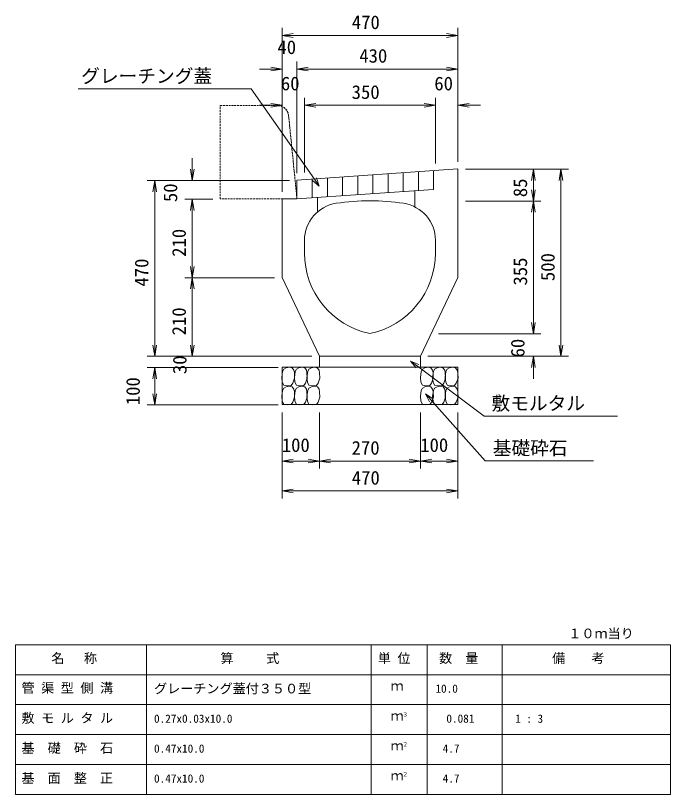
# Model space of a CAD drawing. Units: millimetres on the paper. Extents: x 0 to 841, y 0 to 594.
# Drawn here: x 230.5 to 318, y 172.3 to 276.4 of the extents above; entities that cross this region are included whole.
import ezdxf
from ezdxf.enums import TextEntityAlignment as Align

# ---------------------------------------------------------------- set-up
doc = ezdxf.new("R2010")
doc.units = ezdxf.units.MM
doc.linetypes.add('USER1', pattern=[0.375, 0.25, -0.125])
for name, color, linetype, lineweight in [('D-MTR-FRAM（材料表図枠）', 2, 'Continuous', 18), ('D-STR-DIM（寸法）', 7, 'Continuous', 18), ('D-STR-HTXT（旗揚げ）', 7, 'Continuous', 18), ('D-STR-STRn（構造物）', 7, 'Continuous', 18), ('D-STR（構造物外形線）', 1, 'Continuous', 18)]:
    doc.layers.add(name, color=color, linetype=linetype, lineweight=lineweight)
doc.layers.add('D-MTR-TXT(文字列）', color=7, linetype='Continuous')
doc.layers.add('D-STR-TXT（文字）', color=7, linetype='Continuous')
doc.styles.add('ＭＳ ゴシック', font='')
doc.styles.get('ＭＳ ゴシック').set_extended_font_data('MS Gothic')

msp = doc.modelspace()

# ---------------------------------------------------------------- linework, layer by layer
at = {"layer": 'D-MTR-FRAM（材料表図枠）'}
for p, q in [((230.5, 192.254), (230.5, 172.254)), ((318, 192.254), (230.5, 192.254)), ((248, 192.254), (248, 172.254)), ((278, 192.254), (278, 172.254)), ((285.5, 192.254), (285.5, 172.254)), ((295.5, 192.254), (295.5, 172.254)), ((318, 172.254), (318, 192.254)), ((230.5, 188.254), (318, 188.254)), ((230.5, 184.254), (318, 184.254)), ((230.5, 180.254), (318, 180.254)), ((230.5, 176.254), (318, 176.254)), ((230.5, 172.254), (318, 172.254))]:
    msp.add_line(p, q, dxfattribs=at)
at = {"layer": 'D-STR-DIM（寸法）'}
for p, q in [((266.101, 252.82), (266.101, 274.708)), ((266.101, 273.708), (267.601, 273.958)), ((288.101, 273.958), (289.601, 273.708)), ((289.601, 256.82), (289.601, 274.708)), ((267.601, 273.458), (266.101, 273.708)), ((266.101, 273.708), (267.601, 273.708)), ((288.101, 273.708), (267.601, 273.708)), ((289.601, 273.708), (288.101, 273.458)), ((289.601, 273.708), (288.101, 273.708)), ((266.101, 252.82), (266.101, 270.225)), ((268.101, 255.32), (268.101, 270.225)), ((268.101, 255.32), (268.101, 270.225)), ((289.601, 256.82), (289.601, 270.225)), ((264.601, 269.225), (263.101, 269.225)), ((264.601, 269.475), (266.101, 269.225)), ((266.101, 269.225), (264.601, 268.975)), ((266.101, 269.225), (264.601, 269.225)), ((268.101, 269.225), (269.601, 269.475)), ((268.101, 269.225), (269.601, 269.475)), ((269.601, 268.975), (268.101, 269.225)), ((268.101, 269.225), (269.601, 269.225)), ((269.601, 268.975), (268.101, 269.225)), ((268.101, 269.225), (269.601, 269.225)), ((288.101, 269.225), (269.601, 269.225)), ((269.601, 269.225), (271.101, 269.225)), ((288.101, 269.475), (289.601, 269.225)), ((289.601, 269.225), (288.101, 268.975)), ((289.601, 269.225), (288.101, 269.225)), ((264.601, 264.625), (266.101, 264.375)), ((266.101, 252.82), (266.101, 265.375)), ((269.101, 255.39), (269.101, 265.375)), ((269.101, 255.39), (269.101, 265.375)), ((269.101, 264.375), (270.601, 264.625)), ((269.101, 264.375), (270.601, 264.625)), ((285.101, 264.625), (286.601, 264.375)), ((285.101, 264.625), (286.601, 264.375)), ((286.601, 256.611), (286.601, 265.375)), ((286.601, 256.611), (286.601, 265.375)), ((289.601, 256.82), (289.601, 265.375)), ((289.601, 264.375), (291.101, 264.625)), ((264.601, 264.375), (263.101, 264.375)), ((266.101, 264.375), (264.601, 264.125)), ((266.101, 264.375), (264.601, 264.375)), ((270.601, 264.125), (269.101, 264.375)), ((269.101, 264.375), (270.601, 264.375)), ((270.601, 264.125), (269.101, 264.375)), ((269.101, 264.375), (270.601, 264.375)), ((270.601, 264.375), (272.101, 264.375)), ((270.601, 264.375), (285.101, 264.375)), ((285.101, 264.375), (283.601, 264.375)), ((286.601, 264.375), (285.101, 264.125)), ((286.601, 264.375), (285.101, 264.375)), ((286.601, 264.375), (285.101, 264.125)), ((286.601, 264.375), (285.101, 264.375)), ((291.101, 264.125), (289.601, 264.375)), ((289.601, 264.375), (291.101, 264.375)), ((291.101, 264.375), (292.601, 264.375)), ((254.101, 255.82), (254.101, 257.32)), ((254.101, 254.32), (253.851, 255.82)), ((254.351, 255.82), (254.101, 254.32)), ((254.101, 254.32), (254.101, 255.82)), ((290.601, 255.82), (300.697, 255.82)), ((290.601, 255.82), (304.379, 255.82)), ((299.447, 254.32), (299.697, 255.82)), ((299.697, 255.82), (299.947, 254.32)), ((299.697, 255.82), (299.697, 254.32)), ((303.129, 254.32), (303.379, 255.82)), ((303.379, 255.82), (303.629, 254.32)), ((303.379, 255.82), (303.379, 254.32)), ((267.101, 254.32), (248.101, 254.32)), ((248.851, 252.82), (249.101, 254.32)), ((249.101, 254.32), (249.351, 252.82)), ((249.101, 254.32), (249.101, 252.82)), ((267.101, 254.32), (253.101, 254.32)), ((270.194, 254.33), (271.086, 253.581)), ((271.086, 253.581), (270.441, 254.503)), ((271.086, 253.581), (270.688, 254.675)), ((299.697, 254.32), (299.697, 253.07)), ((303.379, 254.32), (303.379, 232.32)), ((299.697, 251.57), (299.447, 253.07)), ((299.947, 253.07), (299.697, 251.57)), ((299.697, 251.57), (299.697, 253.07)), ((249.101, 252.82), (249.101, 232.32)), ((256.851, 251.82), (253.101, 251.82)), ((256.851, 251.82), (253.101, 251.82)), ((253.851, 250.32), (254.101, 251.82)), ((253.851, 250.32), (254.101, 251.82)), ((254.101, 251.82), (254.351, 250.32)), ((254.101, 251.82), (254.101, 250.32)), ((254.101, 251.82), (254.351, 250.32)), ((254.101, 251.82), (254.101, 250.32)), ((290.601, 251.57), (300.697, 251.57)), ((290.774, 251.57), (300.697, 251.57)), ((299.447, 250.07), (299.697, 251.57)), ((299.697, 251.57), (299.947, 250.07)), ((299.697, 251.57), (299.697, 250.07)), ((254.101, 250.32), (254.101, 248.82)), ((254.101, 250.32), (254.101, 242.82)), ((299.697, 235.32), (299.697, 250.07)), ((254.101, 241.32), (253.851, 242.82)), ((254.351, 242.82), (254.101, 241.32)), ((254.101, 241.32), (254.101, 242.82)), ((265.101, 241.32), (253.101, 241.32)), ((265.101, 241.32), (253.101, 241.32)), ((253.851, 239.82), (254.101, 241.32)), ((254.101, 241.32), (254.351, 239.82)), ((254.101, 241.32), (254.101, 239.82)), ((254.101, 239.82), (254.101, 232.32)), ((299.697, 235.32), (299.697, 236.82)), ((299.697, 233.82), (299.447, 235.32)), ((299.697, 233.82), (299.447, 235.32)), ((299.947, 235.32), (299.697, 233.82)), ((299.697, 233.82), (299.697, 235.32)), ((299.947, 235.32), (299.697, 233.82)), ((299.697, 233.82), (299.697, 235.32)), ((249.101, 232.32), (249.101, 233.82)), ((287.03, 233.82), (300.697, 233.82)), ((287.03, 233.82), (300.697, 233.82)), ((249.101, 230.82), (248.851, 232.32)), ((249.101, 230.82), (248.851, 232.32)), ((249.351, 232.32), (249.101, 230.82)), ((249.101, 230.82), (249.101, 232.32)), ((249.351, 232.32), (249.101, 230.82)), ((249.101, 230.82), (249.101, 232.32)), ((254.101, 230.82), (253.851, 232.32)), ((254.351, 232.32), (254.101, 230.82)), ((254.101, 230.82), (254.101, 232.32)), ((303.379, 230.82), (303.129, 232.32)), ((303.629, 232.32), (303.379, 230.82)), ((303.379, 230.82), (303.379, 232.32)), ((270.101, 230.82), (248.101, 230.82)), ((265.601, 230.82), (248.101, 230.82)), ((270.101, 230.82), (253.101, 230.82)), ((284.006, 229.263), (283.287, 230.179)), ((283.287, 230.179), (284.368, 229.745)), ((283.287, 230.179), (284.187, 229.504)), ((285.601, 230.82), (300.697, 230.82)), ((285.601, 230.82), (304.379, 230.82)), ((299.447, 229.32), (299.697, 230.82)), ((299.697, 230.82), (299.947, 229.32)), ((299.697, 230.82), (299.697, 229.32)), ((265.101, 229.32), (248.101, 229.32)), ((265.601, 229.32), (248.101, 229.32)), ((248.851, 227.82), (249.101, 229.32)), ((248.851, 227.82), (249.101, 229.32)), ((249.101, 229.32), (249.351, 227.82)), ((249.101, 229.32), (249.101, 227.82)), ((249.101, 229.32), (249.351, 227.82)), ((249.101, 229.32), (249.101, 227.82)), ((299.697, 229.32), (299.697, 227.82)), ((249.101, 227.82), (249.101, 226.32)), ((249.101, 225.82), (249.101, 227.82)), ((249.101, 224.32), (248.851, 225.82)), ((249.351, 225.82), (249.101, 224.32)), ((249.101, 224.32), (249.101, 225.82)), ((285.798, 224.748), (285.273, 225.788)), ((285.273, 225.788), (286.247, 225.149)), ((285.273, 225.788), (286.022, 224.948)), ((265.601, 224.32), (248.101, 224.32)), ((266.101, 223.32), (266.101, 211.82)), ((266.101, 223.32), (266.101, 215.82)), ((271.101, 223.32), (271.101, 215.82)), ((271.101, 223.32), (271.101, 215.82)), ((284.601, 223.32), (284.601, 215.82)), ((284.601, 223.32), (284.601, 215.82)), ((289.601, 223.32), (289.601, 215.82)), ((289.601, 223.32), (289.601, 211.82)), ((266.101, 216.82), (267.601, 217.07)), ((267.601, 216.57), (266.101, 216.82)), ((266.101, 216.82), (267.601, 216.82)), ((267.601, 216.82), (269.601, 216.82)), ((269.601, 217.07), (271.101, 216.82)), ((271.101, 216.82), (269.601, 216.57)), ((271.101, 216.82), (269.601, 216.82)), ((271.101, 216.82), (272.601, 217.07)), ((272.601, 216.57), (271.101, 216.82)), ((271.101, 216.82), (272.601, 216.82)), ((272.601, 216.82), (283.101, 216.82)), ((283.101, 217.07), (284.601, 216.82)), ((284.601, 216.82), (283.101, 216.57)), ((284.601, 216.82), (283.101, 216.82)), ((284.601, 216.82), (286.101, 217.07)), ((286.101, 216.57), (284.601, 216.82)), ((284.601, 216.82), (286.101, 216.82)), ((288.101, 216.82), (286.101, 216.82)), ((288.101, 217.07), (289.601, 216.82)), ((289.601, 216.82), (288.101, 216.57)), ((289.601, 216.82), (288.101, 216.82)), ((266.101, 212.82), (267.601, 213.07)), ((267.601, 212.57), (266.101, 212.82)), ((266.101, 212.82), (267.601, 212.82)), ((288.101, 212.82), (267.601, 212.82)), ((288.101, 213.07), (289.601, 212.82)), ((289.601, 212.82), (288.101, 212.57)), ((289.601, 212.82), (288.101, 212.82))]:
    msp.add_line(p, q, dxfattribs=at)
at = {"layer": 'D-STR-HTXT（旗揚げ）'}
for p, q in [((261.991, 266.577), (238.868, 266.577)), ((270.441, 254.503), (261.991, 266.577)), ((284.187, 229.504), (293.092, 222.823)), ((286.022, 224.948), (293.26, 216.845)), ((293.092, 222.823), (310.948, 222.823)), ((293.26, 216.845), (307.734, 216.845))]:
    msp.add_line(p, q, dxfattribs=at)
at = {"layer": 'D-STR-STRn（構造物）', "linetype": 'USER1'}
for p, q in [((257.851, 251.861), (257.851, 264.361)), ((257.851, 264.361), (265.493, 264.361)), ((266.986, 263.011), (268.101, 251.861)), ((266.986, 262.969), (268.101, 251.82)), ((268.101, 251.861), (257.851, 251.861))]:
    msp.add_line(p, q, dxfattribs=at)
at = {"layer": 'D-STR-STRn（構造物）'}
for p, q in [((271.101, 230.861), (271.101, 229.361)), ((284.601, 230.861), (284.601, 229.361)), ((266.101, 229.361), (289.601, 229.361)), ((266.101, 224.361), (266.101, 229.361)), ((266.172, 228.797), (266.337, 229.094)), ((266.337, 229.094), (266.667, 229.292)), ((266.667, 229.292), (267.096, 229.358)), ((267.096, 229.358), (267.458, 229.259)), ((267.458, 229.259), (267.689, 228.962)), ((267.852, 228.797), (268.017, 229.094)), ((268.017, 229.094), (268.347, 229.292)), ((268.347, 229.292), (268.776, 229.358)), ((268.776, 229.358), (269.139, 229.259)), ((269.139, 229.259), (269.369, 228.962)), ((269.533, 228.797), (269.697, 229.094)), ((269.697, 229.094), (270.027, 229.292)), ((270.027, 229.292), (270.456, 229.358)), ((270.456, 229.358), (270.819, 229.259)), ((270.819, 229.259), (271.05, 228.962)), ((284.702, 228.797), (284.867, 229.094)), ((284.867, 229.094), (285.197, 229.292)), ((285.197, 229.292), (285.626, 229.358)), ((285.626, 229.358), (285.989, 229.259)), ((285.989, 229.259), (286.219, 228.962)), ((286.325, 228.797), (286.49, 229.094)), ((286.49, 229.094), (286.819, 229.292)), ((286.819, 229.292), (287.248, 229.358)), ((287.248, 229.358), (287.611, 229.259)), ((287.611, 229.259), (287.842, 228.962)), ((288.005, 228.797), (288.17, 229.094)), ((288.17, 229.094), (288.499, 229.292)), ((288.499, 229.292), (288.928, 229.358)), ((288.928, 229.358), (289.291, 229.259)), ((289.291, 229.259), (289.522, 228.962)), ((289.601, 229.361), (289.601, 224.361)), ((266.073, 228.006), (266.172, 228.797)), ((267.689, 228.962), (267.755, 228.6)), ((267.753, 228.006), (267.852, 228.797)), ((267.755, 228.6), (267.788, 227.908)), ((269.369, 228.962), (269.435, 228.6)), ((269.434, 228.006), (269.533, 228.797)), ((269.435, 228.6), (269.468, 227.908)), ((271.05, 228.962), (271.115, 228.6)), ((271.115, 228.6), (271.148, 227.908)), ((284.603, 228.006), (284.702, 228.797)), ((286.219, 228.962), (286.285, 228.6)), ((286.226, 228.006), (286.325, 228.797)), ((286.285, 228.6), (286.318, 227.908)), ((287.842, 228.962), (287.908, 228.6)), ((287.906, 228.006), (288.005, 228.797)), ((287.908, 228.6), (287.941, 227.908)), ((289.522, 228.962), (289.588, 228.6)), ((289.588, 228.6), (289.621, 227.908)), ((266.139, 227.347), (266.073, 228.006)), ((266.337, 226.952), (266.139, 227.347)), ((267.557, 227.248), (267.326, 226.919)), ((267.788, 227.908), (267.557, 227.248)), ((267.819, 227.347), (267.753, 228.006)), ((268.017, 226.952), (267.819, 227.347)), ((269.237, 227.248), (269.007, 226.919)), ((269.468, 227.908), (269.237, 227.248)), ((269.5, 227.347), (269.434, 228.006)), ((269.697, 226.952), (269.5, 227.347)), ((270.918, 227.248), (270.687, 226.919)), ((271.148, 227.908), (270.918, 227.248)), ((284.669, 227.347), (284.603, 228.006)), ((284.867, 226.952), (284.669, 227.347)), ((286.087, 227.248), (285.857, 226.919)), ((286.318, 227.908), (286.087, 227.248)), ((286.292, 227.347), (286.226, 228.006)), ((286.49, 226.952), (286.292, 227.347)), ((287.71, 227.248), (287.479, 226.919)), ((287.941, 227.908), (287.71, 227.248)), ((287.972, 227.347), (287.906, 228.006)), ((288.17, 226.952), (287.972, 227.347)), ((289.39, 227.248), (289.159, 226.919)), ((289.621, 227.908), (289.39, 227.248)), ((266.076, 225.47), (266.175, 226.261)), ((266.175, 226.261), (266.34, 226.557)), ((266.799, 226.853), (266.337, 226.952)), ((266.34, 226.557), (266.67, 226.755)), ((266.67, 226.755), (267.099, 226.821)), ((267.326, 226.919), (266.799, 226.853)), ((267.099, 226.821), (267.461, 226.722)), ((267.461, 226.722), (267.692, 226.426)), ((267.692, 226.426), (267.758, 226.063)), ((267.756, 225.47), (267.855, 226.261)), ((267.758, 226.063), (267.791, 225.371)), ((267.855, 226.261), (268.02, 226.557)), ((268.479, 226.853), (268.017, 226.952)), ((268.02, 226.557), (268.35, 226.755)), ((268.35, 226.755), (268.779, 226.821)), ((269.007, 226.919), (268.479, 226.853)), ((268.779, 226.821), (269.142, 226.722)), ((269.142, 226.722), (269.372, 226.426)), ((269.372, 226.426), (269.438, 226.063)), ((269.437, 225.47), (269.536, 226.261)), ((269.438, 226.063), (269.471, 225.371)), ((269.536, 226.261), (269.7, 226.557)), ((270.159, 226.853), (269.697, 226.952)), ((269.7, 226.557), (270.03, 226.755)), ((270.03, 226.755), (270.459, 226.821)), ((270.687, 226.919), (270.159, 226.853)), ((270.459, 226.821), (270.822, 226.722)), ((270.822, 226.722), (271.053, 226.426)), ((271.053, 226.426), (271.118, 226.063)), ((271.118, 226.063), (271.151, 225.371)), ((284.606, 225.47), (284.705, 226.261)), ((284.705, 226.261), (284.87, 226.557)), ((285.329, 226.853), (284.867, 226.952)), ((284.87, 226.557), (285.2, 226.755)), ((285.2, 226.755), (285.629, 226.821)), ((285.857, 226.919), (285.329, 226.853)), ((285.629, 226.821), (285.992, 226.722)), ((285.992, 226.722), (286.222, 226.426)), ((286.222, 226.426), (286.288, 226.063)), ((286.229, 225.47), (286.328, 226.261)), ((286.288, 226.063), (286.321, 225.371)), ((286.328, 226.261), (286.492, 226.557)), ((286.951, 226.853), (286.49, 226.952)), ((286.492, 226.557), (286.822, 226.755)), ((286.822, 226.755), (287.251, 226.821)), ((287.479, 226.919), (286.951, 226.853)), ((287.251, 226.821), (287.614, 226.722)), ((287.614, 226.722), (287.845, 226.426)), ((287.845, 226.426), (287.911, 226.063)), ((287.909, 225.47), (288.008, 226.261)), ((287.911, 226.063), (287.944, 225.371)), ((288.008, 226.261), (288.173, 226.557)), ((288.631, 226.853), (288.17, 226.952)), ((288.173, 226.557), (288.502, 226.755)), ((288.502, 226.755), (288.931, 226.821)), ((289.159, 226.919), (288.631, 226.853)), ((288.931, 226.821), (289.294, 226.722)), ((289.294, 226.722), (289.525, 226.426)), ((289.525, 226.426), (289.591, 226.063)), ((289.591, 226.063), (289.624, 225.371)), ((266.142, 224.811), (266.076, 225.47)), ((267.791, 225.371), (267.56, 224.712)), ((267.822, 224.811), (267.756, 225.47)), ((269.471, 225.371), (269.24, 224.712)), ((269.503, 224.811), (269.437, 225.47)), ((271.151, 225.371), (270.921, 224.712)), ((284.672, 224.811), (284.606, 225.47)), ((286.321, 225.371), (286.09, 224.712)), ((286.295, 224.811), (286.229, 225.47)), ((287.944, 225.371), (287.713, 224.712)), ((287.975, 224.811), (287.909, 225.47)), ((289.624, 225.371), (289.393, 224.712)), ((289.601, 224.361), (266.101, 224.361)), ((266.34, 224.415), (266.142, 224.811)), ((266.802, 224.316), (266.34, 224.415)), ((267.329, 224.382), (266.802, 224.316)), ((267.56, 224.712), (267.329, 224.382)), ((268.02, 224.415), (267.822, 224.811)), ((268.482, 224.316), (268.02, 224.415)), ((269.01, 224.382), (268.482, 224.316)), ((269.24, 224.712), (269.01, 224.382)), ((269.7, 224.415), (269.503, 224.811)), ((270.162, 224.316), (269.7, 224.415)), ((270.69, 224.382), (270.162, 224.316)), ((270.921, 224.712), (270.69, 224.382)), ((284.87, 224.415), (284.672, 224.811)), ((285.332, 224.316), (284.87, 224.415)), ((285.86, 224.382), (285.332, 224.316)), ((286.09, 224.712), (285.86, 224.382)), ((286.492, 224.415), (286.295, 224.811)), ((286.954, 224.316), (286.492, 224.415)), ((287.482, 224.382), (286.954, 224.316)), ((287.713, 224.712), (287.482, 224.382)), ((288.173, 224.415), (287.975, 224.811)), ((288.634, 224.316), (288.173, 224.415)), ((289.162, 224.382), (288.634, 224.316)), ((289.393, 224.712), (289.162, 224.382))]:
    msp.add_line(p, q, dxfattribs=at)
at = {"layer": 'D-STR-STRn（構造物）', "linetype": 'USER1'}
for centre in [(265.493, 262.861), (265.493, 262.82)]:
    msp.add_arc(centre, 1.5, 5.71059, 90, dxfattribs=at)
at = {"layer": 'D-STR（構造物外形線）'}
for p, q in [((289.601, 255.861), (268.101, 254.361)), ((280.268, 255.21), (280.268, 252.71)), ((282.295, 255.352), (282.295, 252.852)), ((284.323, 255.493), (284.323, 252.993)), ((286.351, 255.635), (286.351, 253.135)), ((289.601, 241.361), (289.601, 255.861)), ((268.101, 254.361), (268.101, 251.861)), ((270.129, 254.503), (270.129, 252.003)), ((272.157, 254.644), (272.157, 252.144)), ((274.184, 254.786), (274.184, 252.286)), ((276.212, 254.927), (276.212, 252.427)), ((278.24, 255.069), (278.24, 252.569)), ((286.351, 253.135), (268.101, 251.861)), ((270.851, 252.053), (270.851, 250.128)), ((283.851, 252.96), (283.851, 250.794)), ((268.101, 251.861), (266.101, 251.861)), ((266.101, 251.861), (266.101, 241.361)), ((269.101, 244.629), (269.101, 246.328)), ((286.601, 246.328), (286.601, 244.629)), ((266.101, 241.361), (271.101, 230.861)), ((284.601, 230.861), (289.601, 241.361)), ((271.101, 230.861), (284.601, 230.861))]:
    msp.add_line(p, q, dxfattribs=at)
for centre, radius, start, end in [((274.101, 246.328), 5, 98.62693, 180), ((277.851, 221.611), 30, 81.37307, 98.62693), ((281.601, 246.328), 5, 0, 81.37307), ((280.101, 244.629), 11, 180, 258.19711), ((275.601, 244.629), 11, 281.80289, 0)]:
    msp.add_arc(centre, radius, start, end, dxfattribs=at)

# ---------------------------------------------------------------- texts
at = {"layer": 'D-MTR-TXT(文字列）', "style": 'ＭＳ ゴシック'}
for s, height, p in [('１０ｍ当り  ', 1.283, (304.355, 192.754)), ('名   称', 1.283, (235.27, 189.437)), ('算     式', 1.283, (257.875, 189.437)), ('単 位', 1.283, (278.907, 189.428)), ('数  量', 1.283, (287.089, 189.446)), ('備    考', 1.283, (302.202, 189.432)), ('管 渠 型 側 溝', 1.283, (231.291, 185.459)), ('グレーチング蓋付３５０型', 1.283, (249, 185.379)), ('ｍ', 1.283, (280.613, 185.748)), ('10.0    ', 1.1, (286.602, 185.516)), ('敷 モ ル タ ル', 1.283, (231.291, 181.45)), ('0.27x0.03x10.0', 1.1, (249, 181.504)), ('ｍ', 1.283, (280.613, 181.748)), (' ３', 0.5499, (281.75, 182.504)), ('0.081', 1.1, (288.063, 181.512)), (' 1 : 3', 1.1, (296.5, 181.504)), ('基\u3000礎\u3000砕\u3000石', 1.283, (231.291, 177.432)), ('ｍ', 1.283, (280.613, 177.748)), (' ２', 0.5499, (281.75, 178.504)), ('0.47x10.0', 1.1, (249, 177.504)), ('4.7\u3000 ', 1.1, (287.576, 177.516)), ('基  面  整  正', 1.283, (231.291, 173.415)), ('0.47x10.0', 1.1, (249, 173.504)), ('ｍ', 1.283, (280.613, 173.748)), (' ２', 0.5499, (281.75, 174.504)), ('4.7   ', 1.1, (287.576, 173.516))]:
    msp.add_text(s, height=height, dxfattribs=at).set_placement(p, align=Align.BOTTOM_LEFT)
at = {"layer": 'D-STR-DIM（寸法）', "style": 'ＭＳ ゴシック'}
for s, p in [('470', (275.427, 274.008)), ('40', (265.489, 270.675)), ('430', (276.427, 269.525)), ('60', (265.951, 265.825)), ('60', (286.451, 265.825)), ('350', (275.408, 264.675)), ('100', (266.069, 217.487)), ('100', (284.569, 217.487)), ('270', (275.402, 217.12)), ('470', (275.427, 213.12))]:
    msp.add_text(s, height=1.833, dxfattribs=at).set_placement(p, align=Align.BOTTOM_LEFT)
for s, p in [('85', (299.397, 252.096)), ('50', (252.651, 251.439)), ('210', (253.801, 244.121)), ('470', (248.801, 240.146)), ('355', (299.397, 240.284)), ('500', (303.079, 240.877)), ('210', (253.801, 233.621)), ('60', (299.058, 230.67)), ('30', (253.894, 228.439)), ('100', (247.651, 224.288))]:
    msp.add_text(s, height=1.833, rotation=90, dxfattribs=at).set_placement(p, align=Align.BOTTOM_LEFT)
at = {"layer": 'D-STR-TXT（文字）', "style": 'ＭＳ ゴシック'}
for s, p in [('グレーチング蓋', (239.262, 266.827)), ('敷モルタル', (294.092, 223.073)), ('基礎砕石', (294.26, 217.095))]:
    msp.add_text(s, height=1.833, dxfattribs=at).set_placement(p, align=Align.BOTTOM_LEFT)

doc.saveas('drawing.dxf')
